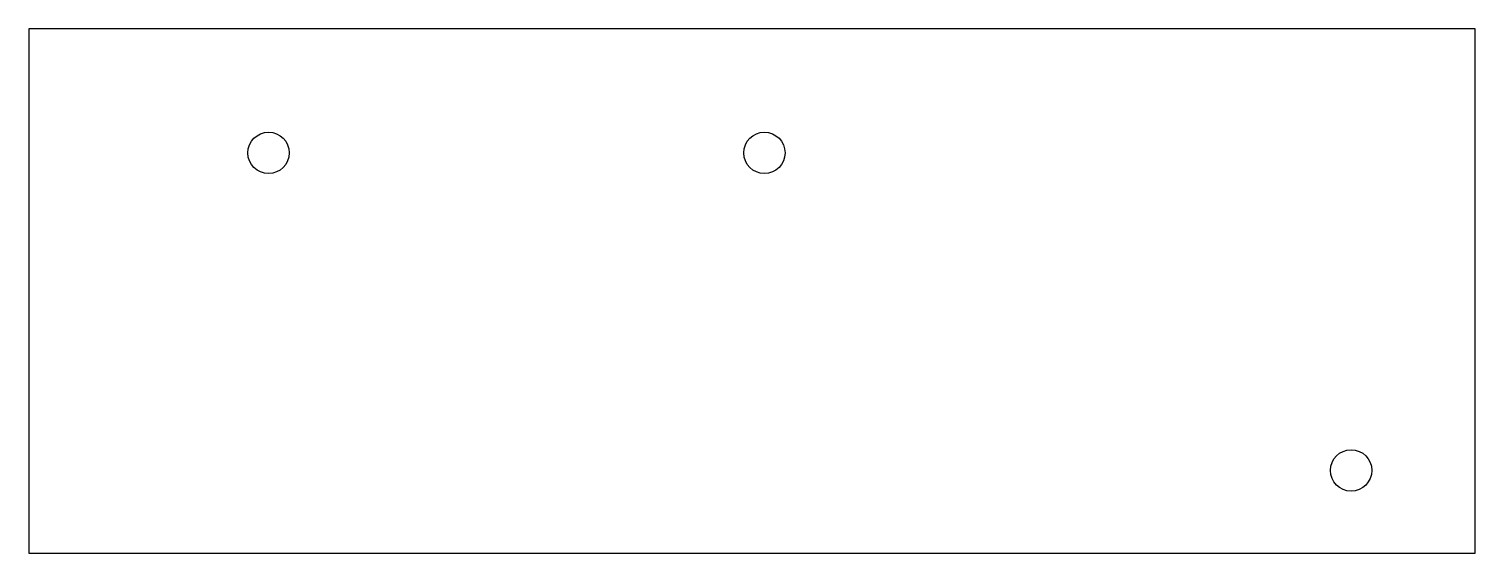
# Model space of a CAD drawing. Header units: millimetres. Extents: x 0 to 175, y -63 to 0.
import ezdxf

# ---------------------------------------------------------------- set-up
doc = ezdxf.new("R2010")
doc.units = ezdxf.units.MM

msp = doc.modelspace()

# ---------------------------------------------------------------- linework, layer by layer
msp.add_lwpolyline([(175, -63.43), (175, 0), (0, 0), (0, -63.43)], close=True)
for centre in [(29, -15), (89, -15), (160, -53.43)]:
    msp.add_circle(centre, 2.5)

doc.saveas('drawing.dxf')
